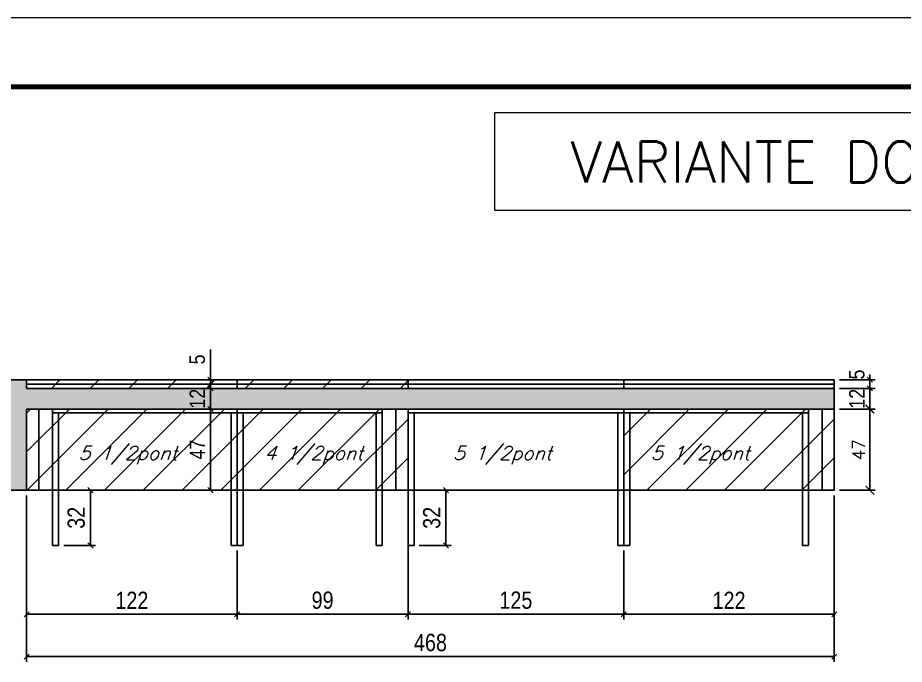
# Model space of a CAD drawing. Extents: x -10448 to -1189, y -11772 to 17235.
# Drawn here: x -9817 to -9303, y 4984 to 5358 of the extents above; entities that cross this region are included whole.
import ezdxf

# ---------------------------------------------------------------- set-up
doc = ezdxf.new("R2010")
doc.units = 0
doc.linetypes.add('DASHED', pattern=[0.75, 0.5, -0.25])
for name, color, linetype, lineweight in [('CHAPA REAPROV', 6, 'Continuous', 13), ('Folhas', 255, 'Continuous', 9), ('SARRAFO DE PRESSAO', 251, 'DASHED', 9), ('Texto Seção', 7, 'Continuous', 15)]:
    doc.layers.add(name, color=color, linetype=linetype, lineweight=lineweight)
for name, color, linetype in [('COTA', 241, 'Continuous'), ('Painéis', 200, 'Continuous'), ('Reaproveitamento', 251, 'Continuous'), ('SARR_2.2x7', 40, 'Continuous'), ('SARR_3.5x7', 81, 'Continuous'), ('SARR_EDITAR', 141, 'Continuous'), ('texto', 7, 'Continuous')]:
    doc.layers.add(name, color=color, linetype=linetype)
doc.styles.add('COTA TECNICA', font='techl___.ttf', dxfattribs={"height": 10})
doc.styles.add('COTA TECNICA-50', font='techl___.ttf', dxfattribs={"height": 9})
doc.styles.add('REGUA-120', font='ROMANS.shx', dxfattribs={"height": 15})
doc.styles.add('Romans', font='romans.shx')
doc.dimstyles.new('COTA PAINEL-50', dxfattribs={"dimtxt": 9, "dimasz": 3, "dimexe": 3, "dimexo": 3, "dimgap": 3, "dimtad": 1, "dimdec": 1, "dimzin": 12, "dimdsep": 46, "dimtxsty": 'COTA TECNICA-50', "dimblk1": 'OBLIQUE', "dimblk2": 'OBLIQUE', "dimsah": 1, "dimcen": 0.9, "dimclrd": 4, "dimclre": 4, "dimclrt": 240, "dimadec": 1, "dimazin": 3, "dimtfac": 1, "dimtdec": 1, "dimtmove": 0, "dimatfit": 3, "dimfxl": 1, "dimtolj": 1, "dimtzin": 12, "dimarcsym": 0})
doc.dimstyles.new('Cota Paínel', dxfattribs={"dimtxt": 7, "dimasz": 5, "dimexe": 3, "dimexo": 3, "dimgap": 3, "dimtad": 1, "dimdec": 1, "dimzin": 12, "dimdsep": 46, "dimtxsty": 'Romans', "dimblk": 'ARCHTICK', "dimcen": 0, "dimclrd": 4, "dimclre": 4, "dimclrt": 1, "dimadec": 1, "dimazin": 3, "dimtfac": 1, "dimtdec": 1, "dimtmove": 0, "dimatfit": 3, "dimldrblk": 'OBLIQUE', "dimfxl": 1, "dimtolj": 1, "dimtzin": 12, "dimarcsym": 0})
doc.dimstyles.new('PAINEL', dxfattribs={"dimtxt": 10, "dimasz": 3, "dimexe": 3, "dimexo": 3, "dimgap": 3, "dimtad": 1, "dimdec": 1, "dimzin": 12, "dimdsep": 46, "dimtxsty": 'COTA TECNICA', "dimblk1": 'OBLIQUE', "dimblk2": 'OBLIQUE', "dimsah": 1, "dimcen": 0.9, "dimclrd": 4, "dimclre": 4, "dimclrt": 240, "dimadec": 1, "dimazin": 3, "dimtfac": 1, "dimtdec": 1, "dimtmove": 0, "dimatfit": 3, "dimfxl": 1, "dimtolj": 1, "dimtzin": 12, "dimarcsym": 0})
pattern_1 = [(45, (-139469.283, -18449.079), (-11.2253202, 11.2253202), [])]

# ---------------------------------------------------------------- blocks, each defined once
blk = doc.blocks.new('9999999999')
at = {"layer": 'Folhas'}
blk.add_lwpolyline([(98138.98, 34190.21), (99623.98, 34190.21), (99623.98, 35240.21), (98138.98, 35240.21)], close=True, dxfattribs=at)
at = {"layer": 'Folhas', "color": 30, "const_width": 3}
blk.add_lwpolyline([(98213.98, 34230.21), (99583.98, 34230.21), (99583.98, 35200.21), (98213.98, 35200.21)], close=True, dxfattribs=at)
blk = doc.blocks.new('_Oblique')
at = {"color": 0, "linetype": 'ByBlock', "lineweight": -2}
blk.add_line((-0.5, -0.5), (0.5, 0.5), dxfattribs=at)
blk = doc.blocks.new('*D643')
at = {"layer": 'COTA', "color": 4, "linetype": 'ByBlock', "lineweight": -2, "transparency": 16777216}
for p, q in [((-9811.45, 5081.82), (-9811.45, 5009.97)), ((-9689.45, 5049.82), (-9689.45, 5009.97)), ((-9811.45, 5012.97), (-9689.45, 5012.97))]:
    blk.add_line(p, q, dxfattribs=at)
at = {"layer": 'Defpoints', "color": 0, "linetype": 'ByBlock', "transparency": 16777216}
for p in [(-9811.45, 5084.82), (-9689.45, 5052.82), (-9689.45, 5012.97)]:
    blk.add_point(p, dxfattribs=at)
at = {"layer": 'COTA', "color": 4, "linetype": 'ByBlock', "lineweight": -2, "transparency": 16777216, "xscale": 3, "yscale": 3, "zscale": 3, "rotation": 180}
blk.add_blockref('_Oblique', (-9811.45, 5012.97), dxfattribs=at)
at = {"layer": 'COTA', "color": 4, "linetype": 'ByBlock', "lineweight": -2, "transparency": 16777216, "xscale": 3, "yscale": 3, "zscale": 3}
blk.add_blockref('_Oblique', (-9689.45, 5012.97), dxfattribs=at)
at = {"layer": 'COTA', "color": 240, "linetype": 'ByBlock', "transparency": 16777216, "insert": (-9750.45, 5021.03), "char_height": 10, "attachment_point": 5, "style": 'COTA TECNICA'}
blk.add_mtext('\\A1;122', dxfattribs=at)
blk = doc.blocks.new('*D644')
at = {"layer": 'COTA', "color": 4, "linetype": 'ByBlock', "lineweight": -2, "transparency": 16777216}
for p, q in [((-9590.45, 5081.82), (-9590.45, 5009.97)), ((-9689.45, 5049.82), (-9689.45, 5009.97)), ((-9689.45, 5012.97), (-9590.45, 5012.97))]:
    blk.add_line(p, q, dxfattribs=at)
at = {"layer": 'Defpoints', "color": 0, "linetype": 'ByBlock', "transparency": 16777216}
for p in [(-9590.45, 5084.82), (-9689.45, 5052.82), (-9590.45, 5012.97)]:
    blk.add_point(p, dxfattribs=at)
at = {"layer": 'COTA', "color": 4, "linetype": 'ByBlock', "lineweight": -2, "transparency": 16777216, "xscale": 3, "yscale": 3, "zscale": 3, "rotation": 180}
blk.add_blockref('_Oblique', (-9689.45, 5012.97), dxfattribs=at)
at = {"layer": 'COTA', "color": 4, "linetype": 'ByBlock', "lineweight": -2, "transparency": 16777216, "xscale": 3, "yscale": 3, "zscale": 3}
blk.add_blockref('_Oblique', (-9590.45, 5012.97), dxfattribs=at)
at = {"layer": 'COTA', "color": 240, "linetype": 'ByBlock', "transparency": 16777216, "insert": (-9639.95, 5021.06), "char_height": 10, "attachment_point": 5, "style": 'COTA TECNICA'}
blk.add_mtext('\\A1;99', dxfattribs=at)
blk = doc.blocks.new('*D1723')
at = {"layer": 'COTA', "color": 4, "linetype": 'ByBlock', "lineweight": -2, "transparency": 16777216}
for p, q in [((-9811.45, 5081.82), (-9811.45, 4985.43)), ((-9343.45, 5081.82), (-9343.45, 4985.43)), ((-9811.45, 4988.43), (-9343.45, 4988.43))]:
    blk.add_line(p, q, dxfattribs=at)
at = {"layer": 'Defpoints', "color": 0, "linetype": 'ByBlock', "transparency": 16777216}
for p in [(-9811.45, 5084.82), (-9343.45, 5084.82), (-9343.45, 4988.43)]:
    blk.add_point(p, dxfattribs=at)
at = {"layer": 'COTA', "color": 4, "linetype": 'ByBlock', "lineweight": -2, "transparency": 16777216, "xscale": 3, "yscale": 3, "zscale": 3, "rotation": 180}
blk.add_blockref('_Oblique', (-9811.45, 4988.43), dxfattribs=at)
at = {"layer": 'COTA', "color": 4, "linetype": 'ByBlock', "lineweight": -2, "transparency": 16777216, "xscale": 3, "yscale": 3, "zscale": 3}
blk.add_blockref('_Oblique', (-9343.45, 4988.43), dxfattribs=at)
at = {"layer": 'COTA', "color": 240, "linetype": 'ByBlock', "transparency": 16777216, "insert": (-9577.45, 4996.55), "char_height": 10, "attachment_point": 5, "style": 'COTA TECNICA'}
blk.add_mtext('\\A1;468', dxfattribs=at)
blk = doc.blocks.new('*D1724')
at = {"layer": 'COTA', "color": 4, "linetype": 'ByBlock', "lineweight": -2, "transparency": 16777216}
for p, q in [((-9789.95, 5084.82), (-9771.45, 5084.82)), ((-9774.45, 5084.82), (-9774.45, 5052.82)), ((-9789.95, 5052.82), (-9771.45, 5052.82))]:
    blk.add_line(p, q, dxfattribs=at)
at = {"layer": 'Defpoints', "color": 0, "linetype": 'ByBlock', "transparency": 16777216}
for p in [(-9792.95, 5084.82), (-9792.95, 5052.82), (-9774.45, 5052.82)]:
    blk.add_point(p, dxfattribs=at)
at = {"layer": 'COTA', "color": 4, "linetype": 'ByBlock', "lineweight": -2, "transparency": 16777216, "xscale": 3, "yscale": 3, "zscale": 3}
for p, rotation in [((-9774.45, 5084.82), 90), ((-9774.45, 5052.82), 270)]:
    blk.add_blockref('_Oblique', p, dxfattribs=dict(at, rotation=rotation))
at = {"layer": 'COTA', "color": 240, "linetype": 'ByBlock', "transparency": 16777216, "insert": (-9782.67, 5068.82), "char_height": 10, "attachment_point": 5, "rotation": 90, "style": 'COTA TECNICA'}
blk.add_mtext('\\A1;32', dxfattribs=at)
blk = doc.blocks.new('*D645')
at = {"layer": 'COTA', "color": 4, "linetype": 'ByBlock', "lineweight": -2, "transparency": 16777216}
for p, q in [((-9590.45, 5081.82), (-9590.45, 5009.97)), ((-9465.45, 5049.82), (-9465.45, 5009.97)), ((-9590.45, 5012.97), (-9465.45, 5012.97))]:
    blk.add_line(p, q, dxfattribs=at)
at = {"layer": 'Defpoints', "color": 0, "linetype": 'ByBlock', "transparency": 16777216}
for p in [(-9590.45, 5084.82), (-9465.45, 5052.82), (-9465.45, 5012.97)]:
    blk.add_point(p, dxfattribs=at)
at = {"layer": 'COTA', "color": 4, "linetype": 'ByBlock', "lineweight": -2, "transparency": 16777216, "xscale": 3, "yscale": 3, "zscale": 3, "rotation": 180}
blk.add_blockref('_Oblique', (-9590.45, 5012.97), dxfattribs=at)
at = {"layer": 'COTA', "color": 4, "linetype": 'ByBlock', "lineweight": -2, "transparency": 16777216, "xscale": 3, "yscale": 3, "zscale": 3}
blk.add_blockref('_Oblique', (-9465.45, 5012.97), dxfattribs=at)
at = {"layer": 'COTA', "color": 240, "linetype": 'ByBlock', "transparency": 16777216, "insert": (-9527.95, 5021.08), "char_height": 10, "attachment_point": 5, "style": 'COTA TECNICA'}
blk.add_mtext('\\A1;125', dxfattribs=at)
blk = doc.blocks.new('*D646')
at = {"layer": 'COTA', "color": 4, "linetype": 'ByBlock', "lineweight": -2, "transparency": 16777216}
for p, q in [((-9343.45, 5081.82), (-9343.45, 5009.97)), ((-9465.45, 5049.82), (-9465.45, 5009.97)), ((-9465.45, 5012.97), (-9343.45, 5012.97))]:
    blk.add_line(p, q, dxfattribs=at)
at = {"layer": 'Defpoints', "color": 0, "linetype": 'ByBlock', "transparency": 16777216}
for p in [(-9343.45, 5084.82), (-9465.45, 5052.82), (-9343.45, 5012.97)]:
    blk.add_point(p, dxfattribs=at)
at = {"layer": 'COTA', "color": 4, "linetype": 'ByBlock', "lineweight": -2, "transparency": 16777216, "xscale": 3, "yscale": 3, "zscale": 3, "rotation": 180}
blk.add_blockref('_Oblique', (-9465.45, 5012.97), dxfattribs=at)
at = {"layer": 'COTA', "color": 4, "linetype": 'ByBlock', "lineweight": -2, "transparency": 16777216, "xscale": 3, "yscale": 3, "zscale": 3}
blk.add_blockref('_Oblique', (-9343.45, 5012.97), dxfattribs=at)
at = {"layer": 'COTA', "color": 240, "linetype": 'ByBlock', "transparency": 16777216, "insert": (-9404.45, 5021.03), "char_height": 10, "attachment_point": 5, "style": 'COTA TECNICA'}
blk.add_mtext('\\A1;122', dxfattribs=at)
blk = doc.blocks.new('*D1725')
at = {"layer": 'COTA', "color": 4, "linetype": 'ByBlock', "lineweight": -2, "transparency": 16777216}
for p, q in [((-9583.95, 5084.82), (-9565.45, 5084.82)), ((-9568.45, 5084.82), (-9568.45, 5052.82)), ((-9583.95, 5052.82), (-9565.45, 5052.82))]:
    blk.add_line(p, q, dxfattribs=at)
at = {"layer": 'Defpoints', "color": 0, "linetype": 'ByBlock', "transparency": 16777216}
for p in [(-9586.95, 5084.82), (-9586.95, 5052.82), (-9568.45, 5052.82)]:
    blk.add_point(p, dxfattribs=at)
at = {"layer": 'COTA', "color": 4, "linetype": 'ByBlock', "lineweight": -2, "transparency": 16777216, "xscale": 3, "yscale": 3, "zscale": 3}
for p, rotation in [((-9568.45, 5084.82), 90), ((-9568.45, 5052.82), 270)]:
    blk.add_blockref('_Oblique', p, dxfattribs=dict(at, rotation=rotation))
at = {"layer": 'COTA', "color": 240, "linetype": 'ByBlock', "transparency": 16777216, "insert": (-9576.67, 5068.82), "char_height": 10, "attachment_point": 5, "rotation": 90, "style": 'COTA TECNICA'}
blk.add_mtext('\\A1;32', dxfattribs=at)
blk = doc.blocks.new('_ArchTick')
at = {"color": 0, "linetype": 'ByBlock', "const_width": 0.15}
blk.add_lwpolyline([(-0.5, -0.5), (0.5, 0.5)], dxfattribs=at)
blk = doc.blocks.new('*D647')
at = {"layer": 'CHAPA REAPROV', "color": 4, "lineweight": -2, "transparency": 16777216}
for p, q in [((-9340.45, 5131.82), (-9319.82, 5131.82)), ((-9322.82, 5084.82), (-9322.82, 5131.82)), ((-9340.45, 5084.82), (-9319.82, 5084.82))]:
    blk.add_line(p, q, dxfattribs=at)
at = {"layer": 'Defpoints', "color": 0, "transparency": 16777216}
for p in [(-9343.45, 5131.82), (-9322.82, 5131.82), (-9343.45, 5084.82)]:
    blk.add_point(p, dxfattribs=at)
at = {"layer": 'CHAPA REAPROV', "color": 4, "lineweight": -2, "transparency": 16777216, "xscale": 5, "yscale": 5, "zscale": 5}
for p, rotation in [((-9322.82, 5131.82), 90), ((-9322.82, 5084.82), 270)]:
    blk.add_blockref('_ArchTick', p, dxfattribs=dict(at, rotation=rotation))
at = {"layer": 'CHAPA REAPROV', "color": 1, "transparency": 16777216, "insert": (-9329.32, 5108.32), "char_height": 7, "attachment_point": 5, "rotation": 90, "style": 'Romans'}
blk.add_mtext('\\A1;47', dxfattribs=at)
blk = doc.blocks.new('*D669')
at = {"layer": 'COTA', "color": 4, "linetype": 'ByBlock', "lineweight": -2, "transparency": 16777216}
for p, q in [((-9694.01, 5131.82), (-9707.94, 5131.82)), ((-9704.94, 5084.82), (-9704.94, 5131.82)), ((-9694.01, 5084.82), (-9707.94, 5084.82))]:
    blk.add_line(p, q, dxfattribs=at)
at = {"layer": 'Defpoints', "color": 0, "linetype": 'ByBlock', "transparency": 16777216}
for p in [(-9704.94, 5131.82), (-9691.01, 5131.82), (-9691.01, 5084.82)]:
    blk.add_point(p, dxfattribs=at)
at = {"layer": 'COTA', "color": 4, "linetype": 'ByBlock', "lineweight": -2, "transparency": 16777216, "xscale": 3, "yscale": 3, "zscale": 3}
for p, rotation in [((-9704.94, 5131.82), 90), ((-9704.94, 5084.82), 270)]:
    blk.add_blockref('_Oblique', p, dxfattribs=dict(at, rotation=rotation))
at = {"layer": 'COTA', "color": 240, "linetype": 'ByBlock', "transparency": 16777216, "insert": (-9712.5, 5108.32), "char_height": 9, "attachment_point": 5, "rotation": 90, "style": 'COTA TECNICA-50'}
blk.add_mtext('\\A1;47', dxfattribs=at)
blk = doc.blocks.new('*D670')
at = {"layer": 'COTA', "color": 4, "linetype": 'ByBlock', "lineweight": -2, "transparency": 16777216}
for p, q in [((-9693.96, 5143.82), (-9707.94, 5143.82)), ((-9704.94, 5131.82), (-9704.94, 5143.82)), ((-9694.01, 5131.82), (-9707.94, 5131.82))]:
    blk.add_line(p, q, dxfattribs=at)
at = {"layer": 'Defpoints', "color": 0, "linetype": 'ByBlock', "transparency": 16777216}
for p in [(-9704.94, 5143.82), (-9690.96, 5143.82), (-9691.01, 5131.82)]:
    blk.add_point(p, dxfattribs=at)
at = {"layer": 'COTA', "color": 4, "linetype": 'ByBlock', "lineweight": -2, "transparency": 16777216, "xscale": 3, "yscale": 3, "zscale": 3}
for p, rotation in [((-9704.94, 5143.82), 90), ((-9704.94, 5131.82), 270)]:
    blk.add_blockref('_Oblique', p, dxfattribs=dict(at, rotation=rotation))
at = {"layer": 'COTA', "color": 240, "linetype": 'ByBlock', "transparency": 16777216, "insert": (-9712.49, 5137.82), "char_height": 9, "attachment_point": 5, "rotation": 90, "style": 'COTA TECNICA-50'}
blk.add_mtext('\\A1;12', dxfattribs=at)
blk = doc.blocks.new('*D671')
at = {"layer": 'COTA', "color": 4, "linetype": 'ByBlock', "lineweight": -2, "transparency": 16777216}
for p, q in [((-9704.94, 5148.82), (-9704.94, 5166.31)), ((-9704.94, 5143.82), (-9704.94, 5148.82)), ((-9701.94, 5148.82), (-9701.94, 5148.82)), ((-9704.94, 5143.82), (-9704.94, 5140.82)), ((-9701.94, 5143.82), (-9701.94, 5143.82))]:
    blk.add_line(p, q, dxfattribs=at)
at = {"layer": 'Defpoints', "color": 0, "linetype": 'ByBlock', "transparency": 16777216}
for p in [(-9704.94, 5148.82), (-9704.94, 5148.82), (-9704.94, 5143.82)]:
    blk.add_point(p, dxfattribs=at)
at = {"layer": 'COTA', "color": 4, "linetype": 'ByBlock', "lineweight": -2, "transparency": 16777216, "xscale": 3, "yscale": 3, "zscale": 3}
for p, rotation in [((-9704.94, 5148.82), 270), ((-9704.94, 5143.82), 90)]:
    blk.add_blockref('_Oblique', p, dxfattribs=dict(at, rotation=rotation))
at = {"layer": 'COTA', "color": 240, "linetype": 'ByBlock', "transparency": 16777216, "insert": (-9712.54, 5160.56), "char_height": 9, "attachment_point": 5, "rotation": 90, "style": 'COTA TECNICA-50'}
blk.add_mtext('\\A1;5', dxfattribs=at)
blk = doc.blocks.new('*D1754')
at = {"layer": 'COTA', "color": 4, "linetype": 'ByBlock', "lineweight": -2, "transparency": 16777216}
for p, q in [((-9340.45, 5143.82), (-9319.82, 5143.82)), ((-9322.82, 5131.82), (-9322.82, 5143.82)), ((-9340.45, 5131.82), (-9319.82, 5131.82))]:
    blk.add_line(p, q, dxfattribs=at)
at = {"layer": 'Defpoints', "color": 0, "linetype": 'ByBlock', "transparency": 16777216}
for p in [(-9343.45, 5143.82), (-9322.82, 5143.82), (-9343.45, 5131.82)]:
    blk.add_point(p, dxfattribs=at)
at = {"layer": 'COTA', "color": 4, "linetype": 'ByBlock', "lineweight": -2, "transparency": 16777216, "xscale": 3, "yscale": 3, "zscale": 3}
for p, rotation in [((-9322.82, 5143.82), 90), ((-9322.82, 5131.82), 270)]:
    blk.add_blockref('_Oblique', p, dxfattribs=dict(at, rotation=rotation))
at = {"layer": 'COTA', "color": 240, "linetype": 'ByBlock', "transparency": 16777216, "insert": (-9330.37, 5137.82), "char_height": 9, "attachment_point": 5, "rotation": 90, "style": 'COTA TECNICA-50'}
blk.add_mtext('\\A1;12', dxfattribs=at)
blk = doc.blocks.new('*D1755')
at = {"layer": 'COTA', "color": 4, "linetype": 'ByBlock', "lineweight": -2, "transparency": 16777216}
for p, q in [((-9340.45, 5148.82), (-9319.82, 5148.82)), ((-9322.82, 5148.82), (-9322.82, 5151.82)), ((-9322.82, 5143.82), (-9322.82, 5148.82)), ((-9340.45, 5143.82), (-9319.82, 5143.82)), ((-9322.82, 5143.82), (-9322.82, 5140.82))]:
    blk.add_line(p, q, dxfattribs=at)
at = {"layer": 'Defpoints', "color": 0, "linetype": 'ByBlock', "transparency": 16777216}
for p in [(-9343.45, 5148.82), (-9322.82, 5148.82), (-9343.45, 5143.82)]:
    blk.add_point(p, dxfattribs=at)
at = {"layer": 'COTA', "color": 4, "linetype": 'ByBlock', "lineweight": -2, "transparency": 16777216, "xscale": 3, "yscale": 3, "zscale": 3}
for p, rotation in [((-9322.82, 5148.82), 270), ((-9322.82, 5143.82), 90)]:
    blk.add_blockref('_Oblique', p, dxfattribs=dict(at, rotation=rotation))
at = {"layer": 'COTA', "color": 240, "linetype": 'ByBlock', "transparency": 16777216, "insert": (-9330.42, 5151.82), "char_height": 9, "attachment_point": 5, "rotation": 90, "style": 'COTA TECNICA-50'}
blk.add_mtext('\\A1;5', dxfattribs=at)

msp = doc.modelspace()

# ---------------------------------------------------------------- hatches: boundary and pattern name
at = {"layer": 'COTA', "linetype": 'ByBlock'}
h = msp.add_hatch(dxfattribs=at)
h.set_pattern_fill('AR-CONC', color=256, scale=0.03)
h.set_pattern_definition([(50, (-139469.2827, -18449.079), (5.46554007, -0.47817257), [0.5715, -6.2865]), (355, (-139469.2827, -18449.079), (-1.05730264, 5.73170536), [0.4572, -5.02921753]), (100.4514447, (-139468.827, -18449.119), (4.40823741, 5.25353256), [0.48570026, -5.34270734]), (46.1842, (-139469.283, -18447.555), (8.13237123, -1.26126984), [0.85725, -9.42975]), (96.6355576, (-139468.605, -18447.66), (7.122124, 7.42278374), [0.7285507, -8.01406824]), (351.184151, (-139469.283, -18447.555), (7.122124, 7.42278374), [0.685799, -7.54379196]), (21, (-139468.5207, -18447.936), (4.54843174, -3.06795595), [0.5715, -6.2865]), (326, (-139468.5207, -18447.936), (1.85406085, 5.52563898), [0.4572, -5.0292]), (71.451445, (-139468.1417, -18448.1917), (6.40249258, 2.45768307), [0.48570026, -5.34269813]), (37.5, (-139469.2827, -18449.079), (0.092658098, 2.536651166), [0, -4.96824, 0, -5.1054, 0, -5.04825]), (7.5, (-139469.2827, -18449.079), (2.004589875, 3.005417245), [0, -2.91084, 0, -4.85394, 0, -1.92405]), (327.5, (-139470.982, -18449.079), (4.067717855, -0.17186232), [0, -1.905, 0, -5.9436, 0, -7.8867]), (317.5, (-139471.744, -18449.079), (4.44387544, 0.76279473), [0, -2.4765, 0, -3.94716, 0, -5.6007])])
h.paths.add_polyline_path([(-9839.89, 5084.82), (-9811.45, 5084.82), (-9811.45, 5131.82), (-9590.45, 5131.82), (-9343.45, 5131.82), (-9343.45, 5143.82), (-9590.45, 5143.82), (-9811.45, 5143.82), (-9811.45, 5148.82), (-9839.89, 5148.82), (-9839.89, 5143.82), (-10123.39, 5143.82), (-10307.89, 5143.82), (-10307.89, 5131.82), (-10123.39, 5131.82), (-9839.89, 5131.82)])
at = {"layer": 'Reaproveitamento', "linetype": 'ByBlock'}
h = msp.add_hatch(dxfattribs=at)
h.set_pattern_fill('ANSI31', color=256, scale=5)
h.set_pattern_definition(pattern_1)
h.paths.add_polyline_path([(-9811.45, 5148.82), (-9811.45, 5143.82), (-9689.45, 5143.82), (-9689.45, 5148.82)])
h = msp.add_hatch(dxfattribs=at)
h.set_pattern_fill('ANSI31', color=256, scale=5)
h.set_pattern_definition(pattern_1)
h.paths.add_polyline_path([(-9689.45, 5148.82), (-9689.45, 5143.82), (-9590.45, 5143.82), (-9590.45, 5148.82)])
h = msp.add_hatch(dxfattribs=at)
h.set_pattern_fill('ANSI31', color=256, scale=5)
h.set_pattern_definition(pattern_1)
h.paths.add_polyline_path([(-9811.45, 5131.82), (-9811.45, 5084.82), (-9689.45, 5084.82), (-9689.45, 5131.82)])
h = msp.add_hatch(dxfattribs=at)
h.set_pattern_fill('ANSI31', color=256, scale=5)
h.set_pattern_definition(pattern_1)
h.paths.add_polyline_path([(-9689.45, 5131.82), (-9689.45, 5084.82), (-9590.45, 5084.82), (-9590.45, 5131.82)])
h = msp.add_hatch(dxfattribs=at)
h.set_pattern_fill('ANSI31', color=256, scale=5)
h.set_pattern_definition(pattern_1)
h.paths.add_polyline_path([(-9343.45, 5084.82), (-9343.45, 5131.82), (-9465.45, 5131.82), (-9465.45, 5084.82)])

# ---------------------------------------------------------------- linework, layer by layer
at = {"layer": 'COTA', "linetype": 'ByBlock'}
for p, q in [((-9839.89, 5148.82), (-9811.45, 5148.82)), ((-9839.89, 5084.82), (-9811.45, 5084.82))]:
    msp.add_line(p, q, dxfattribs=at)
at = {"layer": 'Painéis', "linetype": 'Continuous'}
for p, q in [((-9811.45, 5143.82), (-9811.45, 5148.82)), ((-9689.45, 5143.82), (-9689.45, 5148.82)), ((-9590.45, 5143.82), (-9590.45, 5148.82)), ((-9590.45, 5143.82), (-9590.45, 5148.82)), ((-9465.45, 5143.82), (-9465.45, 5148.82)), ((-9343.45, 5143.82), (-9343.45, 5148.82))]:
    msp.add_line(p, q, dxfattribs=at)
at = {"layer": 'Painéis', "linetype": 'ByBlock'}
for p, q in [((-9343.45, 5131.82), (-9343.45, 5143.82)), ((-9811.45, 5131.82), (-9590.45, 5131.82)), ((-9811.45, 5084.82), (-9811.45, 5131.82)), ((-9689.45, 5084.82), (-9689.45, 5131.82)), ((-9590.45, 5084.82), (-9590.45, 5131.82)), ((-9590.45, 5131.82), (-9343.45, 5131.82)), ((-9590.45, 5084.82), (-9590.45, 5131.82)), ((-9465.45, 5084.82), (-9465.45, 5131.82)), ((-9343.45, 5084.82), (-9343.45, 5131.82)), ((-9811.45, 5084.82), (-9590.45, 5084.82)), ((-9590.45, 5084.82), (-9343.45, 5084.82))]:
    msp.add_line(p, q, dxfattribs=at)
at = {"layer": 'Painéis', "linetype": 'Continuous'}
for points in [[(-9590.45, 5148.82), (-9811.45, 5148.82)], [(-9590.45, 5148.82), (-9343.45, 5148.82)], [(-9590.45, 5143.82), (-9811.45, 5143.82)], [(-9590.45, 5143.82), (-9343.45, 5143.82)]]:
    msp.add_lwpolyline(points, dxfattribs=at)
at = {"layer": 'SARR_2.2x7', "linetype": 'Continuous'}
for p, q in [((-9804.45, 5084.82), (-9804.45, 5131.82)), ((-9597.45, 5084.82), (-9597.45, 5131.82)), ((-9350.45, 5084.82), (-9350.45, 5131.82)), ((-9796.45, 5129.62), (-9689.45, 5129.62)), ((-9689.45, 5129.62), (-9605.45, 5129.62)), ((-9590.45, 5129.62), (-9465.45, 5129.62)), ((-9465.45, 5129.62), (-9358.45, 5129.62))]:
    msp.add_line(p, q, dxfattribs=at)
at = {"layer": 'SARR_3.5x7'}
for p, q in [((-9796.45, 5131.82), (-9796.45, 5052.82)), ((-9605.45, 5131.82), (-9605.45, 5052.82)), ((-9590.45, 5131.82), (-9590.45, 5052.82)), ((-9358.45, 5131.82), (-9358.45, 5052.82)), ((-9792.95, 5129.62), (-9792.95, 5052.82)), ((-9692.95, 5129.62), (-9692.95, 5052.82)), ((-9689.45, 5129.62), (-9689.45, 5052.82)), ((-9685.95, 5129.62), (-9685.95, 5052.82)), ((-9608.95, 5129.62), (-9608.95, 5052.82)), ((-9586.95, 5129.62), (-9586.95, 5052.82)), ((-9468.95, 5129.62), (-9468.95, 5052.82)), ((-9465.45, 5129.62), (-9465.45, 5052.82)), ((-9461.95, 5129.62), (-9461.95, 5052.82)), ((-9361.95, 5129.62), (-9361.95, 5052.82)), ((-9796.45, 5052.82), (-9792.95, 5052.82)), ((-9692.95, 5052.82), (-9689.45, 5052.82)), ((-9689.45, 5052.82), (-9685.95, 5052.82)), ((-9608.95, 5052.82), (-9605.45, 5052.82)), ((-9590.45, 5052.82), (-9586.95, 5052.82)), ((-9468.95, 5052.82), (-9465.45, 5052.82)), ((-9465.45, 5052.82), (-9461.95, 5052.82)), ((-9361.95, 5052.82), (-9358.45, 5052.82))]:
    msp.add_line(p, q, dxfattribs=at)
at = {"layer": 'SARR_EDITAR', "linetype": 'Continuous'}
for points in [[(-9590.45, 5146.32), (-9811.45, 5146.32)], [(-9590.45, 5146.32), (-9343.45, 5146.32)]]:
    msp.add_lwpolyline(points, dxfattribs=at)
at = {"layer": 'Texto Seção'}
msp.add_lwpolyline([(-9540.17, 5303.59), (-9018.18, 5303.59), (-9018.18, 5246.91), (-9540.17, 5246.91)], close=True, dxfattribs=at)

# ---------------------------------------------------------------- block references
at = {"layer": 'SARRAFO DE PRESSAO', "color": 6, "linetype": 'ByBlock'}
msp.add_blockref('9999999999', (-108587.26, -29881.73), dxfattribs=at)

# ---------------------------------------------------------------- texts
at = {"layer": 'texto', "color": 2, "char_height": 8, "attachment_point": 5, "style": 'Romans'}
for s, insert in [('{\\Q19;\\C256;5 1/2pont}', (-9752.79, 5105.04)), ('{\\Q19;\\C256;4 1/2pont}', (-9645.12, 5105.04)), ('{\\Q19;\\C256;5 1/2pont}', (-9535.8, 5105.04)), ('{\\Q19;\\C256;5 1/2pont}', (-9421.12, 5105.04))]:
    msp.add_mtext(s, dxfattribs=dict(at, insert=insert))
at = {"layer": 'Texto Seção', "insert": (-9597.29, 5263.02), "char_height": 23.7362, "width": 640.4194, "attachment_point": 7, "style": 'REGUA-120'}
msp.add_mtext('\\pxqc,t6;^JVARIANTE DO 3° PAVIMENTO', dxfattribs=at)

# ---------------------------------------------------------------- dimensions: what is measured, and where the dimension line sits
at = {"layer": 'CHAPA REAPROV'}
dim = msp.add_linear_dim(base=(-9322.82, 5131.82), p1=(-9343.45, 5084.82), p2=(-9343.45, 5131.82), angle=90, dimstyle='Cota Paínel', dxfattribs=at)
dim.commit()
dim.dimension.update_dxf_attribs({"geometry": '*D647', "text_midpoint": (-9329.32, 5108.32)})
at = {"layer": 'COTA', "linetype": 'ByBlock'}
for base, p1, p2, dimstyle, picture, middle in [((-9704.94, 5148.82), (-9704.94, 5143.82), (-9704.94, 5148.82), 'COTA PAINEL-50', '*D671', (-9712.54, 5160.56)), ((-9704.94, 5131.82), (-9691.01, 5084.82), (-9691.01, 5131.82), 'COTA PAINEL-50', '*D669', (-9712.5, 5108.32)), ((-9774.45, 5052.82), (-9792.95, 5084.82), (-9792.95, 5052.82), 'PAINEL', '*D1724', (-9782.67, 5068.82))]:
    dim = msp.add_linear_dim(base=base, p1=p1, p2=p2, angle=90, dimstyle=dimstyle, dxfattribs=at)
    dim.commit()
    dim.dimension.update_dxf_attribs({"geometry": picture, "text_midpoint": middle})
for base, p1, p2, picture, middle in [((-9322.82, 5148.82), (-9343.45, 5143.82), (-9343.45, 5148.82), '*D1755', (-9322.82, 5151.82)), ((-9704.94, 5143.82), (-9691.01, 5131.82), (-9690.96, 5143.82), '*D670', (-9704.94, 5137.82))]:
    dim = msp.add_linear_dim(base=base, p1=p1, p2=p2, angle=90, dimstyle='COTA PAINEL-50', override={"dimtmove": 1}, dxfattribs=at)
    dim.commit()
    dim.dimension.update_dxf_attribs({"geometry": picture, "text_midpoint": middle, "dimtype": 160})
for base, p1, p2, dimstyle, picture, middle in [((-9322.82, 5143.82), (-9343.45, 5131.82), (-9343.45, 5143.82), 'COTA PAINEL-50', '*D1754', (-9322.82, 5137.82)), ((-9568.45, 5052.82), (-9586.95, 5084.82), (-9586.95, 5052.82), 'PAINEL', '*D1725', (-9568.45, 5068.82))]:
    dim = msp.add_linear_dim(base=base, p1=p1, p2=p2, angle=90, dimstyle=dimstyle, dxfattribs=at)
    dim.commit()
    dim.dimension.update_dxf_attribs({"geometry": picture, "text_midpoint": middle, "dimtype": 160})
for base, p1, p2, picture, middle in [((-9689.45, 5012.97), (-9811.45, 5084.82), (-9689.45, 5052.82), '*D643', (-9750.45, 5021.03)), ((-9343.45, 4988.43), (-9811.45, 5084.82), (-9343.45, 5084.82), '*D1723', (-9577.45, 4996.55)), ((-9465.45, 5012.97), (-9590.45, 5084.82), (-9465.45, 5052.82), '*D645', (-9527.95, 5021.08))]:
    dim = msp.add_linear_dim(base=base, p1=p1, p2=p2, dimstyle='PAINEL', dxfattribs=at)
    dim.commit()
    dim.dimension.update_dxf_attribs({"geometry": picture, "text_midpoint": middle})
for base, p1, p2, picture, middle in [((-9590.45, 5012.97), (-9689.45, 5052.82), (-9590.45, 5084.82), '*D644', (-9639.95, 5021.06)), ((-9343.45, 5012.97), (-9465.45, 5052.82), (-9343.45, 5084.82), '*D646', (-9404.45, 5021.03))]:
    dim = msp.add_linear_dim(base=base, p1=p1, p2=p2, dimstyle='PAINEL', override={"dimtmove": 1}, dxfattribs=at)
    dim.commit()
    dim.dimension.update_dxf_attribs({"geometry": picture, "text_midpoint": middle})

doc.saveas('drawing.dxf')
